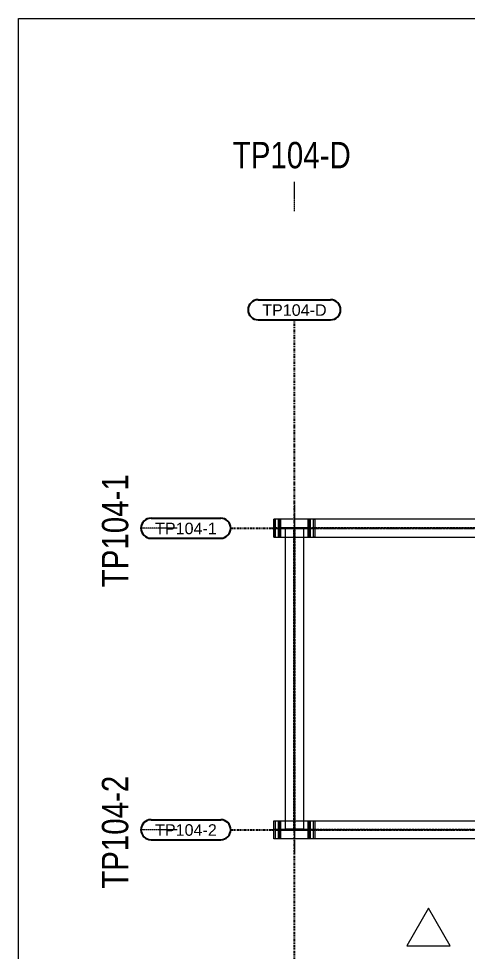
# Model space of a CAD drawing. Header units: inches. Extents: x 209270 to 234360, y -180214 to -150194.
# Drawn here: x 209270 to 213732, y -159474 to -150194 of the extents above; entities that cross this region are included whole.
import ezdxf
from ezdxf.enums import TextEntityAlignment as Align

# ---------------------------------------------------------------- set-up
doc = ezdxf.new("R2010")
doc.units = ezdxf.units.IN
doc.header["$LTSCALE"] = 10
doc.header["$MEASUREMENT"] = 0
for name, pattern in [('CENTER', [2, 1.25, -0.25, 0.25, -0.25]), ('DXK_LINE_DOT5', [7.8785, 2.979, -0.9799, 0.9799, -0.9799, 0.9799, -0.9799]), ('HIDDEN', [0.375, 0.25, -0.125])]:
    doc.linetypes.add(name, pattern=pattern)
doc.layers.get('0').update_dxf_attribs({"color": 1})
for name, color, linetype in [('$AUDIT_BAD_LAYER1', 1, 'Continuous'), ('_BLUE_0', 5, 'Continuous'), ('_BLUE_10', 5, 'Continuous'), ('_BLUE_2', 5, 'Continuous'), ('_BLUE_4', 5, 'Continuous')]:
    doc.layers.add(name, color=color, linetype=linetype)
for name, color, linetype, lineweight in [('AM_VIEWS', 1, 'Continuous', 0), ('CEN', 1, 'CENTER', 9), ('HIDDEN', 1, 'HIDDEN', 9), ('MAIN OBJECT', 1, 'Continuous', 18), ('REV-B', 1, 'Continuous', 5), ('TEXT', 1, 'Continuous', 13)]:
    doc.layers.add(name, color=color, linetype=linetype, lineweight=lineweight)
doc.styles.add('Arial', font='arial.ttf', dxfattribs={"height": 0.2})
doc.styles.add('TEXT_350', font='arial.ttf', dxfattribs={"width": 0.8, "height": 3.5})

# ---------------------------------------------------------------- blocks, each defined once
blk = doc.blocks.new('A$C426f7GU6TT')
at = {"layer": 'CEN'}
for p, q in [((0, 235.7), (0, -235.7)), ((-235.7, 0), (235.7, 0))]:
    blk.add_line(p, q, dxfattribs=at)
blk.add_circle((0, 0), 5, dxfattribs=at)
at = {"layer": 'MAIN OBJECT'}
blk.add_lwpolyline([(4.4, -180.2, 0.414214), (14.6, -190.4), (89.4, -190.4), (89.4, -204.7), (-89.4, -204.7), (-89.4, -190.4), (-14.6, -190.4, 0.414214), (-4.4, -180.2), (-4.4, 180.2, 0.414214), (-14.6, 190.4), (-89.4, 190.4), (-89.4, 204.7), (89.4, 204.7), (89.4, 190.4), (14.6, 190.4, 0.414214), (4.4, 180.2), (4.4, -180.2)], format="xyb", dxfattribs=at)
blk = doc.blocks.new('A$C45b56574')
at = {"layer": 'REV-B'}
blk.add_lwpolyline([(0, 458), (-265, 0), (265, 0)], close=True, dxfattribs=at)
blk = doc.blocks.new('MECH_DRAWING')
at = {"layer": 'AM_VIEWS'}
blk.add_lwpolyline([(209270.3, -150194), (234359.8, -150194), (234359.8, -180214.3), (209270.3, -180214.3)], close=True, dxfattribs=at)
at = {"layer": 'CEN'}
for p, q in [((212011.9, -152109.2), (212011.9, -151818.2)), ((210847.6, -155263.7), (210495.6, -155263.7)), ((216811.6, -155263.7), (211802.8, -155263.7)), ((212011.9, -158263.7), (212011.9, -155263.7)), ((210847.6, -158263.7), (210495.6, -158263.7)), ((216811.6, -158263.7), (211802.8, -158263.7))]:
    blk.add_line(p, q, dxfattribs=at)
at = {"layer": 'HIDDEN'}
for points, elevation in [([(211807.2, -155268.1), (216807.2, -155268.1), (216807.2, -155259.3), (211807.2, -155259.3)], 2.2), ([(212016.3, -155268.1), (212016.3, -158259.3), (212007.5, -158259.3), (212007.5, -155268.1)], 1.5), ([(211807.2, -158259.3), (216807.2, -158259.3), (216807.2, -158268.1), (211807.2, -158268.1)], 2.2)]:
    blk.add_lwpolyline(points, close=True, dxfattribs=dict(at, elevation=elevation))
at = {"layer": 'MAIN OBJECT'}
for points, elevation in [([(211807.2, -155353.1), (216807.2, -155353.1), (216807.2, -155174.3), (211807.2, -155174.3)], 2.2), ([(212101.3, -155268.1), (212101.3, -158259.3), (211922.5, -158259.3), (211922.5, -155268.1)], 1.5), ([(211807.2, -158174.3), (216807.2, -158174.3), (216807.2, -158353.1), (211807.2, -158353.1)], 2.2)]:
    blk.add_lwpolyline(points, close=True, dxfattribs=dict(at, elevation=elevation))
at = {"layer": '$AUDIT_BAD_LAYER1', "rotation": 270.0096740856855}
for p in [(212011.9, -155263.7), (212011.9, -158263.7)]:
    blk.add_blockref('A$C426f7GU6TT', p, dxfattribs=at)
at = {"layer": 'REV-B', "xscale": 0.8141665440958125, "yscale": 0.8141665440958125, "zscale": 0.8141665440958125}
blk.add_blockref('A$C45b56574', (213346, -159417.5), dxfattribs=at)
at = {"layer": 'TEXT', "style": 'TEXT_350', "width": 0.8}
blk.add_text('TP104-D', height=262.5, dxfattribs=at).set_placement((211986.5, -151551.5, 0), align=Align.MIDDLE)
for s, p in [('TP104-1', (210229, -155289, 0)), ('TP104-2', (210229, -158289, 0))]:
    blk.add_text(s, height=262.5, rotation=90, dxfattribs=at).set_placement(p, align=Align.MIDDLE)
blk = doc.blocks.new('GridLine-116860372-116901 - 114867')
at = {"layer": '_BLUE_10', "linetype": 'Continuous'}
for p, q in [((2876, 27912), (3776, 27912)), ((2876, 27662), (3776, 27662))]:
    blk.add_line(p, q, dxfattribs=at)
for centre, start, end in [((2876, 27787), 90, 270), ((3776, 27787), 270, 90)]:
    blk.add_arc(centre, 125, start, end, dxfattribs=at)
at = {"layer": '_BLUE_2', "linetype": 'DXK_LINE_DOT5'}
blk.add_line((3326, 12455), (3326, 27662), dxfattribs=at)
at = {"layer": '_BLUE_10', "linetype": 'Continuous', "style": 'Arial'}
blk.add_text('TP104-D', height=143.3, dxfattribs=at).set_placement((2926, 27712))
blk = doc.blocks.new('GridLine-116860372-116906 - 114867')
at = {"layer": '_BLUE_10', "linetype": 'Continuous'}
for p, q in [((1544, 21446), (2410, 21446)), ((1544, 21196), (2410, 21196))]:
    blk.add_line(p, q, dxfattribs=at)
for centre, start, end in [((1544, 21321), 90, 270), ((2410, 21321), 270, 90)]:
    blk.add_arc(centre, 125, start, end, dxfattribs=at)
at = {"layer": '_BLUE_2', "linetype": 'DXK_LINE_DOT5'}
blk.add_line((2535, 21321), (24512, 21321), dxfattribs=at)
at = {"layer": '_BLUE_10', "linetype": 'Continuous', "style": 'Arial'}
blk.add_text('TP104-2', height=143.3, dxfattribs=at).set_placement((1594, 21246))
blk = doc.blocks.new('GridLine-116860372-116908 - 114867')
at = {"layer": '_BLUE_10', "linetype": 'Continuous'}
for p, q in [((1544, 25196), (2410, 25196)), ((1544, 24946), (2410, 24946))]:
    blk.add_line(p, q, dxfattribs=at)
for centre, start, end in [((1544, 25071), 90, 270), ((2410, 25071), 270, 90)]:
    blk.add_arc(centre, 125, start, end, dxfattribs=at)
at = {"layer": '_BLUE_2', "linetype": 'DXK_LINE_DOT5'}
blk.add_line((2535, 25071), (24512, 25071), dxfattribs=at)
at = {"layer": '_BLUE_10', "linetype": 'Continuous', "style": 'Arial'}
blk.add_text('TP104-1', height=143.3, dxfattribs=at).set_placement((1594, 24996))
blk = doc.blocks.new('Part-116860372-114882 - 114867')
at = {"layer": '_BLUE_4', "linetype": 'Continuous'}
blk.add_hatch(color=256, dxfattribs=at).paths.add_polyline_path([(3326, 21316, -1), (3326, 21326, -1)])
at = {"layer": '_BLUE_2', "linetype": 'Continuous'}
for p, q in [((3134, 21217), (3134, 21424)), ((3134, 21424), (3149, 21424)), ((3149, 21424), (3149, 21325)), ((3502, 21424), (3517, 21424)), ((3502, 21325), (3502, 21424)), ((3517, 21424), (3517, 21217)), ((3149, 21325), (3502, 21325)), ((3502, 21317), (3149, 21317)), ((3149, 21317), (3149, 21217)), ((3502, 21217), (3502, 21317)), ((3149, 21217), (3134, 21217)), ((3517, 21217), (3502, 21217))]:
    blk.add_line(p, q, dxfattribs=at)
at = {"layer": '_BLUE_4', "linetype": 'CENTER'}
blk.add_line((3326, 21321), (3326, 21321), dxfattribs=at)
at = {"layer": '_BLUE_4', "linetype": 'Continuous'}
blk.add_circle((3326, 21321), 5, dxfattribs=at)
blk = doc.blocks.new('Part-116860372-114881 - 114867')
at = {"layer": '_BLUE_4', "linetype": 'Continuous'}
blk.add_hatch(color=256, dxfattribs=at).paths.add_polyline_path([(3326, 25066, -1), (3326, 25076, -1)])
at = {"layer": '_BLUE_2', "linetype": 'Continuous'}
for p, q in [((3134, 24967), (3134, 25174)), ((3134, 25174), (3149, 25174)), ((3149, 25174), (3149, 25075)), ((3502, 25174), (3517, 25174)), ((3502, 25075), (3502, 25174)), ((3517, 25174), (3517, 24967)), ((3149, 25075), (3502, 25075)), ((3502, 25067), (3149, 25067)), ((3149, 25067), (3149, 24967)), ((3502, 24967), (3502, 25067)), ((3149, 24967), (3134, 24967)), ((3517, 24967), (3502, 24967))]:
    blk.add_line(p, q, dxfattribs=at)
at = {"layer": '_BLUE_4', "linetype": 'CENTER'}
blk.add_line((3326, 25071), (3326, 25071), dxfattribs=at)
at = {"layer": '_BLUE_4', "linetype": 'Continuous'}
blk.add_circle((3326, 25071), 5, dxfattribs=at)
blk = doc.blocks.new('STR_DRAWING')
at = {"layer": '_BLUE_0', "xscale": 0.8, "yscale": 0.8, "zscale": 0.8}
for name in ['GridLine-116860372-116901 - 114867', 'GridLine-116860372-116908 - 114867', 'Part-116860372-114881 - 114867', 'GridLine-116860372-116906 - 114867', 'Part-116860372-114882 - 114867']:
    blk.add_blockref(name, (971.5, 4264.2), dxfattribs=at)

msp = doc.modelspace()

# ---------------------------------------------------------------- block references
msp.add_blockref('MECH_DRAWING', (0, 0))
at = {"xscale": 0.9999999999078191, "yscale": 1.0000000000951985}
msp.add_blockref('STR_DRAWING', (208379.9, -179584.5), dxfattribs=at)

doc.saveas('drawing.dxf')
